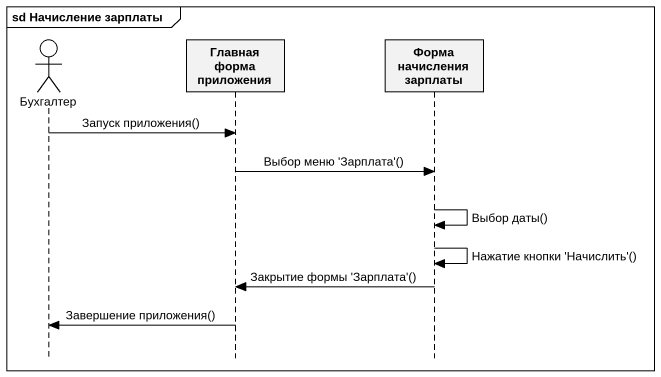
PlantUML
@startuml
mainframe sd Начисление зарплаты
hide footbox
actor Бухгалтер
participant "Главная форма приложения" as Главная_форма_приложения
participant "Форма начисления зарплаты" as Форма_начисления_зарплаты

Бухгалтер -> Главная_форма_приложения : Запуск приложения()
Главная_форма_приложения -> Форма_начисления_зарплаты : Выбор меню 'Зарплата'()
Форма_начисления_зарплаты -> Форма_начисления_зарплаты : Выбор даты()
Форма_начисления_зарплаты -> Форма_начисления_зарплаты : Нажатие кнопки 'Начислить'()
Форма_начисления_зарплаты -> Главная_форма_приложения : Закрытие формы 'Зарплата'()
Главная_форма_приложения -> Бухгалтер : Завершение приложения()
@enduml
